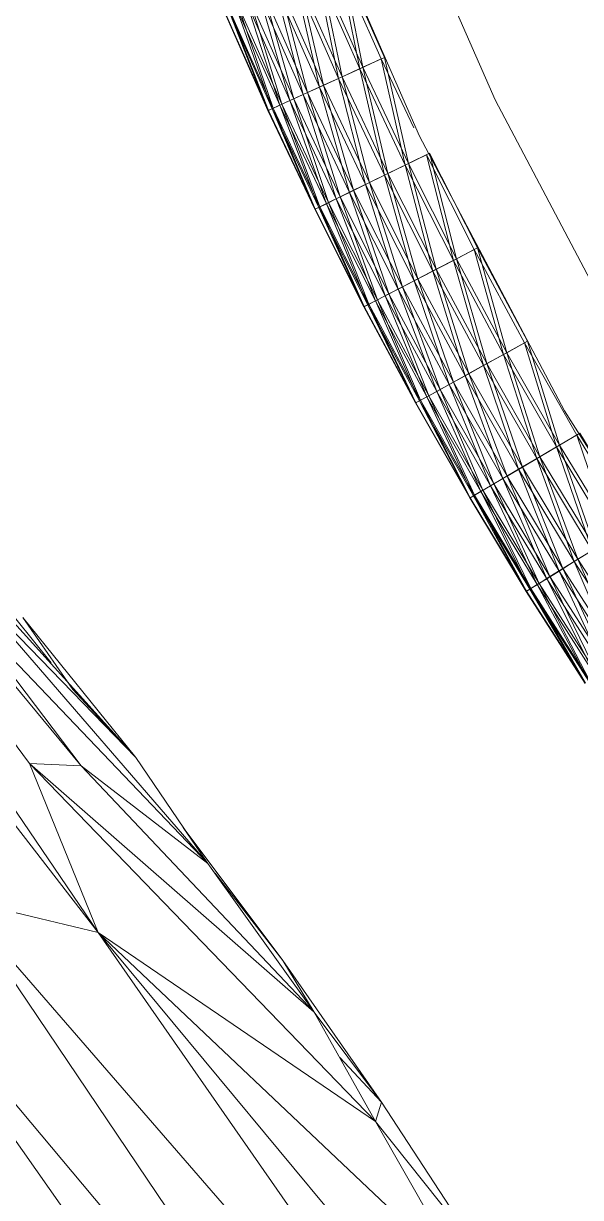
# Model space of a CAD drawing. Header units: millimetres. Extents: x -8546 to 211781, y -3000 to 31870.
# Drawn here: x -4567.26 to -4548.27, y 2557.98 to 2598.01 of the extents above; entities that cross this region are included whole.
import ezdxf

# ---------------------------------------------------------------- set-up
doc = ezdxf.new("R2010")
doc.units = ezdxf.units.MM
doc.layers.add('G-IMPT', color=8, linetype='Continuous', lineweight=9)
doc.layers.add('I-FURN', color=30, linetype='Continuous', lineweight=9)

# ---------------------------------------------------------------- blocks, each defined once
blk = doc.blocks.new('Artificial banana plant 1500mm - Family 4__C1-728657-Begane grond')
at = {"layer": 'G-IMPT'}
for p, q in [((-142.578, -51.968), (-138.428, -61.475)), ((-145.238, -53.011), (-140.998, -62.714)), ((-143.038, -60.413), (-143.768, -56.772)), ((-142.308, -60.079), (-143.768, -56.772)), ((-143.038, -60.413), (-143.768, -56.772)), ((-142.308, -60.079), (-143.768, -56.772)), ((-142.198, -60.029), (-143.658, -56.725)), ((-142.938, -60.363), (-143.658, -56.725)), ((-142.198, -60.029), (-143.658, -56.725)), ((-142.938, -60.363), (-143.658, -56.725)), ((-143.038, -60.413), (-144.508, -57.086)), ((-143.758, -60.739), (-144.508, -57.086)), ((-143.038, -60.413), (-144.508, -57.086)), ((-143.758, -60.739), (-144.508, -57.086)), ((-142.938, -60.363), (-144.398, -57.04)), ((-143.638, -60.684), (-144.398, -57.04)), ((-142.938, -60.363), (-144.398, -57.04)), ((-143.638, -60.684), (-144.398, -57.04)), ((-144.278, -60.976), (-145.758, -57.617)), ((-144.818, -61.224), (-145.758, -57.617)), ((-144.278, -60.976), (-145.758, -57.617)), ((-144.818, -61.224), (-145.758, -57.617)), ((-144.408, -61.036), (-145.238, -57.395)), ((-143.758, -60.739), (-145.238, -57.395)), ((-144.408, -61.036), (-145.238, -57.395)), ((-143.758, -60.739), (-145.238, -57.395)), ((-143.638, -60.684), (-145.118, -57.343)), ((-144.278, -60.976), (-145.118, -57.343)), ((-143.638, -60.684), (-145.118, -57.343)), ((-144.278, -60.976), (-145.118, -57.343)), ((-145.418, -61.494), (-146.458, -57.916)), ((-144.968, -61.291), (-146.458, -57.916)), ((-145.418, -61.494), (-146.458, -57.916)), ((-144.968, -61.291), (-146.458, -57.916)), ((-144.818, -61.224), (-146.308, -57.853)), ((-145.288, -61.439), (-146.308, -57.853)), ((-144.818, -61.224), (-146.308, -57.853)), ((-145.288, -61.439), (-146.308, -57.853)), ((-144.408, -61.036), (-145.898, -57.676)), ((-144.968, -61.291), (-145.898, -57.676)), ((-144.408, -61.036), (-145.898, -57.676)), ((-144.968, -61.291), (-145.898, -57.676)), ((-146.168, -61.837), (-147.668, -58.431)), ((-146.168, -61.837), (-147.668, -58.431)), ((-146.148, -61.831), (-147.658, -58.425)), ((-146.168, -61.837), (-147.658, -58.425)), ((-146.148, -61.831), (-147.658, -58.425)), ((-146.168, -61.837), (-147.658, -58.425)), ((-146.028, -61.775), (-147.528, -58.372)), ((-146.168, -61.837), (-147.528, -58.372)), ((-146.028, -61.775), (-147.528, -58.372)), ((-146.168, -61.837), (-147.528, -58.372)), ((-145.988, -61.758), (-147.498, -58.356)), ((-146.148, -61.831), (-147.498, -58.356)), ((-145.988, -61.758), (-147.498, -58.356)), ((-146.148, -61.831), (-147.498, -58.356)), ((-146.028, -61.775), (-147.268, -58.261)), ((-145.768, -61.657), (-147.268, -58.261)), ((-146.028, -61.775), (-147.268, -58.261)), ((-145.768, -61.657), (-147.268, -58.261)), ((-145.698, -61.623), (-147.198, -58.229)), ((-145.988, -61.758), (-147.198, -58.229)), ((-145.698, -61.623), (-147.198, -58.229)), ((-145.988, -61.758), (-147.198, -58.229)), ((-145.418, -61.494), (-146.908, -58.109)), ((-145.768, -61.657), (-146.908, -58.109)), ((-145.418, -61.494), (-146.908, -58.109)), ((-145.768, -61.657), (-146.908, -58.109)), ((-145.288, -61.439), (-146.788, -58.056)), ((-145.698, -61.623), (-146.788, -58.056)), ((-145.288, -61.439), (-146.788, -58.056)), ((-145.698, -61.623), (-146.788, -58.056)), ((-151.958, -89.857), (-175.618, -59.307)), ((-151.958, -89.857), (-175.618, -59.307)), ((-142.198, -60.029), (-142.938, -60.363)), ((-142.198, -60.029), (-142.938, -60.363)), ((-142.198, -60.029), (-141.378, -63.648)), ((-142.198, -60.029), (-141.378, -63.648)), ((-143.038, -60.413), (-143.758, -60.739)), ((-143.038, -60.413), (-143.758, -60.739)), ((-142.938, -60.363), (-143.638, -60.684)), ((-142.938, -60.363), (-143.638, -60.684)), ((-143.038, -60.413), (-142.308, -60.079)), ((-143.038, -60.413), (-142.308, -60.079)), ((-141.488, -63.7), (-143.038, -60.413)), ((-142.198, -64.044), (-143.038, -60.413)), ((-141.488, -63.7), (-143.038, -60.413)), ((-142.198, -64.044), (-143.038, -60.413)), ((-142.078, -63.987), (-142.938, -60.363)), ((-142.938, -60.363), (-141.378, -63.648)), ((-142.078, -63.987), (-142.938, -60.363)), ((-142.938, -60.363), (-141.378, -63.648)), ((-141.488, -63.7), (-142.308, -60.079)), ((-141.202, -62.426), (-142.308, -60.079)), ((-141.488, -63.7), (-142.308, -60.079)), ((-141.202, -62.426), (-142.308, -60.079)), ((-144.408, -61.036), (-143.758, -60.739)), ((-144.408, -61.036), (-143.758, -60.739)), ((-143.638, -60.684), (-144.278, -60.976)), ((-143.638, -60.684), (-144.278, -60.976)), ((-142.838, -64.358), (-143.758, -60.739)), ((-142.198, -64.044), (-143.758, -60.739)), ((-142.838, -64.358), (-143.758, -60.739)), ((-142.198, -64.044), (-143.758, -60.739)), ((-142.078, -63.987), (-143.638, -60.684)), ((-143.638, -60.684), (-142.708, -64.294)), ((-142.078, -63.987), (-143.638, -60.684)), ((-143.638, -60.684), (-142.708, -64.294)), ((-144.818, -61.224), (-145.288, -61.439)), ((-144.818, -61.224), (-145.288, -61.439)), ((-144.408, -61.036), (-144.968, -61.291)), ((-144.408, -61.036), (-144.968, -61.291)), ((-144.278, -60.976), (-144.818, -61.224)), ((-144.278, -60.976), (-144.818, -61.224)), ((-143.248, -64.556), (-144.818, -61.224)), ((-144.818, -61.224), (-143.708, -64.784)), ((-143.248, -64.556), (-144.818, -61.224)), ((-144.818, -61.224), (-143.708, -64.784)), ((-142.838, -64.358), (-144.408, -61.036)), ((-143.388, -64.627), (-144.408, -61.036)), ((-142.838, -64.358), (-144.408, -61.036)), ((-143.388, -64.627), (-144.408, -61.036)), ((-143.248, -64.556), (-144.278, -60.976)), ((-144.278, -60.976), (-142.708, -64.294)), ((-143.248, -64.556), (-144.278, -60.976)), ((-144.278, -60.976), (-142.708, -64.294)), ((-145.698, -61.623), (-145.988, -61.758)), ((-145.698, -61.623), (-145.988, -61.758)), ((-145.418, -61.494), (-145.768, -61.657)), ((-145.418, -61.494), (-145.768, -61.657)), ((-145.288, -61.439), (-145.698, -61.623)), ((-145.288, -61.439), (-145.698, -61.623)), ((-145.698, -61.623), (-144.108, -64.976)), ((-145.698, -61.623), (-144.398, -65.12)), ((-145.698, -61.623), (-144.108, -64.976)), ((-145.698, -61.623), (-144.398, -65.12)), ((-145.418, -61.494), (-144.968, -61.291)), ((-145.418, -61.494), (-144.968, -61.291)), ((-145.418, -61.494), (-143.838, -64.843)), ((-145.418, -61.494), (-144.178, -65.013)), ((-145.418, -61.494), (-143.838, -64.843)), ((-145.418, -61.494), (-144.178, -65.013)), ((-145.288, -61.439), (-144.108, -64.976)), ((-145.288, -61.439), (-143.708, -64.784)), ((-145.288, -61.439), (-144.108, -64.976)), ((-145.288, -61.439), (-143.708, -64.784)), ((-143.838, -64.843), (-144.968, -61.291)), ((-143.388, -64.627), (-144.968, -61.291)), ((-143.838, -64.843), (-144.968, -61.291)), ((-143.388, -64.627), (-144.968, -61.291)), ((-138.428, -61.475), (-133.588, -70.647)), ((-151.958, -89.857), (-171.038, -61.783)), ((-151.958, -89.857), (-171.038, -61.783)), ((-146.028, -61.775), (-146.168, -61.837)), ((-146.028, -61.775), (-146.168, -61.837)), ((-146.148, -61.831), (-146.168, -61.837)), ((-146.148, -61.831), (-146.168, -61.837)), ((-144.568, -65.203), (-146.168, -61.837)), ((-144.568, -65.203), (-146.168, -61.837)), ((-145.988, -61.758), (-146.148, -61.831)), ((-145.988, -61.758), (-146.148, -61.831)), ((-146.148, -61.831), (-144.558, -65.196)), ((-146.148, -61.831), (-144.568, -65.203)), ((-146.148, -61.831), (-144.558, -65.196)), ((-146.148, -61.831), (-144.568, -65.203)), ((-146.028, -61.775), (-145.768, -61.657)), ((-146.028, -61.775), (-145.768, -61.657)), ((-146.028, -61.775), (-144.438, -65.138)), ((-146.028, -61.775), (-144.568, -65.203)), ((-146.028, -61.775), (-144.438, -65.138)), ((-146.028, -61.775), (-144.568, -65.203)), ((-145.988, -61.758), (-144.558, -65.196)), ((-145.988, -61.758), (-144.398, -65.12)), ((-145.988, -61.758), (-144.558, -65.196)), ((-145.988, -61.758), (-144.398, -65.12)), ((-144.438, -65.138), (-145.768, -61.657)), ((-144.178, -65.013), (-145.768, -61.657)), ((-144.438, -65.138), (-145.768, -61.657)), ((-144.178, -65.013), (-145.768, -61.657)), ((-154.288, -84.097), (-170.555, -62.426)), ((-154.288, -84.097), (-170.555, -62.426)), ((-152.538, -84.183), (-170.506, -62.426)), ((-152.538, -84.183), (-170.506, -62.426)), ((-140.998, -62.714), (-136.058, -72.073)), ((-141.488, -63.7), (-140.768, -63.347)), ((-141.488, -63.7), (-140.768, -63.347)), ((-140.658, -63.295), (-141.378, -63.648)), ((-140.658, -63.295), (-141.378, -63.648)), ((-139.848, -66.946), (-140.768, -63.347)), ((-139.138, -66.574), (-140.768, -63.347)), ((-139.848, -66.946), (-140.768, -63.347)), ((-139.138, -66.574), (-140.768, -63.347)), ((-139.028, -66.521), (-140.658, -63.295)), ((-139.028, -66.521), (-140.658, -63.295)), ((-139.748, -66.891), (-140.627, -63.416)), ((-139.748, -66.891), (-140.627, -63.416)), ((-142.838, -64.358), (-142.198, -64.044)), ((-142.838, -64.358), (-142.198, -64.044)), ((-142.078, -63.987), (-142.708, -64.294)), ((-142.078, -63.987), (-142.708, -64.294)), ((-141.488, -63.7), (-142.198, -64.044)), ((-141.488, -63.7), (-142.198, -64.044)), ((-141.188, -67.638), (-142.198, -64.044)), ((-140.548, -67.308), (-142.198, -64.044)), ((-141.188, -67.638), (-142.198, -64.044)), ((-140.548, -67.308), (-142.198, -64.044)), ((-142.078, -63.987), (-141.378, -63.648)), ((-142.078, -63.987), (-141.378, -63.648)), ((-140.438, -67.248), (-142.078, -63.987)), ((-141.058, -67.571), (-142.078, -63.987)), ((-140.438, -67.248), (-142.078, -63.987)), ((-141.058, -67.571), (-142.078, -63.987)), ((-139.848, -66.946), (-141.488, -63.7)), ((-140.548, -67.308), (-141.488, -63.7)), ((-139.848, -66.946), (-141.488, -63.7)), ((-140.548, -67.308), (-141.488, -63.7)), ((-139.748, -66.891), (-141.378, -63.648)), ((-140.438, -67.248), (-141.378, -63.648)), ((-139.748, -66.891), (-141.378, -63.648)), ((-140.438, -67.248), (-141.378, -63.648)), ((-142.838, -64.358), (-143.388, -64.627)), ((-142.838, -64.358), (-143.388, -64.627)), ((-143.248, -64.556), (-142.708, -64.294)), ((-143.248, -64.556), (-142.708, -64.294)), ((-141.188, -67.638), (-142.838, -64.358)), ((-141.728, -67.922), (-142.838, -64.358)), ((-141.188, -67.638), (-142.838, -64.358)), ((-141.728, -67.922), (-142.838, -64.358)), ((-141.058, -67.571), (-142.708, -64.294)), ((-141.588, -67.847), (-142.708, -64.294)), ((-141.058, -67.571), (-142.708, -64.294)), ((-141.588, -67.847), (-142.708, -64.294)), ((-143.838, -64.843), (-144.178, -65.013)), ((-143.838, -64.843), (-144.178, -65.013)), ((-144.108, -64.976), (-143.708, -64.784)), ((-144.108, -64.976), (-143.708, -64.784)), ((-143.838, -64.843), (-143.388, -64.627)), ((-143.838, -64.843), (-143.388, -64.627)), ((-142.168, -68.149), (-143.838, -64.843)), ((-142.508, -68.328), (-143.838, -64.843)), ((-142.168, -68.149), (-143.838, -64.843)), ((-142.508, -68.328), (-143.838, -64.843)), ((-143.248, -64.556), (-143.708, -64.784)), ((-143.248, -64.556), (-143.708, -64.784)), ((-142.048, -68.086), (-143.708, -64.784)), ((-142.438, -68.29), (-143.708, -64.784)), ((-142.048, -68.086), (-143.708, -64.784)), ((-142.438, -68.29), (-143.708, -64.784)), ((-142.168, -68.149), (-143.388, -64.627)), ((-141.728, -67.922), (-143.388, -64.627)), ((-142.168, -68.149), (-143.388, -64.627)), ((-141.728, -67.922), (-143.388, -64.627)), ((-141.588, -67.847), (-143.248, -64.556)), ((-142.048, -68.086), (-143.248, -64.556)), ((-141.588, -67.847), (-143.248, -64.556)), ((-142.048, -68.086), (-143.248, -64.556)), ((-144.438, -65.138), (-144.568, -65.203)), ((-144.438, -65.138), (-144.568, -65.203)), ((-144.558, -65.196), (-144.568, -65.203)), ((-144.558, -65.196), (-144.568, -65.203)), ((-142.898, -68.527), (-144.568, -65.203)), ((-142.898, -68.527), (-144.568, -65.203)), ((-144.558, -65.196), (-144.398, -65.12)), ((-144.558, -65.196), (-144.398, -65.12)), ((-142.888, -68.521), (-144.558, -65.196)), ((-142.898, -68.527), (-144.558, -65.196)), ((-142.888, -68.521), (-144.558, -65.196)), ((-142.898, -68.527), (-144.558, -65.196)), ((-144.438, -65.138), (-144.178, -65.013)), ((-144.438, -65.138), (-144.178, -65.013)), ((-142.768, -68.458), (-144.438, -65.138)), ((-142.898, -68.527), (-144.438, -65.138)), ((-142.768, -68.458), (-144.438, -65.138)), ((-142.898, -68.527), (-144.438, -65.138)), ((-144.108, -64.976), (-144.398, -65.12)), ((-144.108, -64.976), (-144.398, -65.12)), ((-142.728, -68.439), (-144.398, -65.12)), ((-142.888, -68.521), (-144.398, -65.12)), ((-142.728, -68.439), (-144.398, -65.12)), ((-142.888, -68.521), (-144.398, -65.12)), ((-142.768, -68.458), (-144.178, -65.013)), ((-142.508, -68.328), (-144.178, -65.013)), ((-142.768, -68.458), (-144.178, -65.013)), ((-142.508, -68.328), (-144.178, -65.013)), ((-142.438, -68.29), (-144.108, -64.976)), ((-142.728, -68.439), (-144.108, -64.976)), ((-142.438, -68.29), (-144.108, -64.976)), ((-142.728, -68.439), (-144.108, -64.976)), ((-139.848, -66.946), (-139.138, -66.574)), ((-139.848, -66.946), (-139.138, -66.574)), ((-139.028, -66.521), (-139.748, -66.891)), ((-139.028, -66.521), (-139.748, -66.891)), ((-138.138, -70.15), (-139.138, -66.574)), ((-137.428, -69.76), (-139.138, -66.574)), ((-138.138, -70.15), (-139.138, -66.574)), ((-137.428, -69.76), (-139.138, -66.574)), ((-137.328, -69.704), (-139.028, -66.521)), ((-139.028, -66.521), (-138.028, -70.093)), ((-137.328, -69.704), (-139.028, -66.521)), ((-139.028, -66.521), (-138.028, -70.093)), ((-140.438, -67.248), (-141.058, -67.571)), ((-140.438, -67.248), (-141.058, -67.571)), ((-139.848, -66.946), (-140.548, -67.308)), ((-139.848, -66.946), (-140.548, -67.308)), ((-139.748, -66.891), (-140.438, -67.248)), ((-139.748, -66.891), (-140.438, -67.248)), ((-138.708, -70.467), (-140.438, -67.248)), ((-140.438, -67.248), (-139.318, -70.806)), ((-138.708, -70.467), (-140.438, -67.248)), ((-140.438, -67.248), (-139.318, -70.806)), ((-138.138, -70.15), (-139.848, -66.946)), ((-138.818, -70.53), (-139.848, -66.946)), ((-138.138, -70.15), (-139.848, -66.946)), ((-138.818, -70.53), (-139.848, -66.946)), ((-138.708, -70.467), (-139.748, -66.891)), ((-139.748, -66.891), (-138.028, -70.093)), ((-138.708, -70.467), (-139.748, -66.891)), ((-139.748, -66.891), (-138.028, -70.093)), ((-141.188, -67.638), (-141.728, -67.922)), ((-141.188, -67.638), (-141.728, -67.922)), ((-141.058, -67.571), (-141.588, -67.847)), ((-141.058, -67.571), (-141.588, -67.847)), ((-141.188, -67.638), (-140.548, -67.308)), ((-141.188, -67.638), (-140.548, -67.308)), ((-139.448, -70.877), (-141.188, -67.638)), ((-139.988, -71.174), (-141.188, -67.638)), ((-139.448, -70.877), (-141.188, -67.638)), ((-139.988, -71.174), (-141.188, -67.638)), ((-139.848, -71.094), (-141.058, -67.571)), ((-141.058, -67.571), (-139.318, -70.806)), ((-139.848, -71.094), (-141.058, -67.571)), ((-141.058, -67.571), (-139.318, -70.806)), ((-139.448, -70.877), (-140.548, -67.308)), ((-138.818, -70.53), (-140.548, -67.308)), ((-139.448, -70.877), (-140.548, -67.308)), ((-138.818, -70.53), (-140.548, -67.308)), ((-142.168, -68.149), (-141.728, -67.922)), ((-142.168, -68.149), (-141.728, -67.922)), ((-141.588, -67.847), (-142.048, -68.086)), ((-141.588, -67.847), (-142.048, -68.086)), ((-140.418, -71.411), (-141.728, -67.922)), ((-139.988, -71.174), (-141.728, -67.922)), ((-140.418, -71.411), (-141.728, -67.922)), ((-139.988, -71.174), (-141.728, -67.922)), ((-139.848, -71.094), (-141.588, -67.847)), ((-141.588, -67.847), (-140.298, -71.346)), ((-139.848, -71.094), (-141.588, -67.847)), ((-141.588, -67.847), (-140.298, -71.346)), ((-142.728, -68.439), (-142.888, -68.521)), ((-142.728, -68.439), (-142.888, -68.521)), ((-142.768, -68.458), (-142.508, -68.328)), ((-142.768, -68.458), (-142.508, -68.328)), ((-142.438, -68.29), (-142.728, -68.439)), ((-142.438, -68.29), (-142.728, -68.439)), ((-142.728, -68.439), (-141.128, -71.801)), ((-142.728, -68.439), (-140.968, -71.717)), ((-142.728, -68.439), (-141.128, -71.801)), ((-142.728, -68.439), (-140.968, -71.717)), ((-142.168, -68.149), (-142.508, -68.328)), ((-142.168, -68.149), (-142.508, -68.328)), ((-141.008, -71.737), (-142.508, -68.328)), ((-140.758, -71.599), (-142.508, -68.328)), ((-141.008, -71.737), (-142.508, -68.328)), ((-140.758, -71.599), (-142.508, -68.328)), ((-142.048, -68.086), (-142.438, -68.29)), ((-142.048, -68.086), (-142.438, -68.29)), ((-142.438, -68.29), (-140.688, -71.559)), ((-142.438, -68.29), (-140.968, -71.717)), ((-142.438, -68.29), (-140.688, -71.559)), ((-142.438, -68.29), (-140.968, -71.717)), ((-142.168, -68.149), (-140.418, -71.411)), ((-142.168, -68.149), (-140.758, -71.599)), ((-142.168, -68.149), (-140.418, -71.411)), ((-142.168, -68.149), (-140.758, -71.599)), ((-142.048, -68.086), (-140.688, -71.559)), ((-142.048, -68.086), (-140.298, -71.346)), ((-142.048, -68.086), (-140.688, -71.559)), ((-142.048, -68.086), (-140.298, -71.346)), ((-142.768, -68.458), (-142.898, -68.527)), ((-142.768, -68.458), (-142.898, -68.527)), ((-142.888, -68.521), (-142.898, -68.527)), ((-142.888, -68.521), (-142.898, -68.527)), ((-141.138, -71.808), (-142.898, -68.527)), ((-141.138, -71.808), (-142.898, -68.527)), ((-142.888, -68.521), (-141.128, -71.801)), ((-142.888, -68.521), (-141.138, -71.808)), ((-142.888, -68.521), (-141.128, -71.801)), ((-142.888, -68.521), (-141.138, -71.808)), ((-142.768, -68.458), (-141.008, -71.737)), ((-142.768, -68.458), (-141.138, -71.808)), ((-142.768, -68.458), (-141.008, -71.737)), ((-142.768, -68.458), (-141.138, -71.808)), ((-138.138, -70.15), (-137.428, -69.76)), ((-138.138, -70.15), (-137.428, -69.76)), ((-137.328, -69.704), (-138.028, -70.093)), ((-137.328, -69.704), (-138.028, -70.093)), ((-136.338, -73.308), (-137.428, -69.76)), ((-135.638, -72.902), (-137.428, -69.76)), ((-136.338, -73.308), (-137.428, -69.76)), ((-135.638, -72.902), (-137.428, -69.76)), ((-136.228, -73.249), (-137.328, -69.704)), ((-136.228, -73.249), (-137.328, -69.704)), ((-138.138, -70.15), (-138.818, -70.53)), ((-138.138, -70.15), (-138.818, -70.53)), ((-138.708, -70.467), (-138.028, -70.093)), ((-138.708, -70.467), (-138.028, -70.093)), ((-136.338, -73.308), (-138.138, -70.15)), ((-137.008, -73.706), (-138.138, -70.15)), ((-136.338, -73.308), (-138.138, -70.15)), ((-137.008, -73.706), (-138.138, -70.15)), ((-136.228, -73.249), (-138.028, -70.093)), ((-136.898, -73.641), (-138.028, -70.093)), ((-136.228, -73.249), (-138.028, -70.093)), ((-136.898, -73.641), (-138.028, -70.093)), ((-139.848, -71.094), (-139.318, -70.806)), ((-139.848, -71.094), (-139.318, -70.806)), ((-139.448, -70.877), (-138.818, -70.53)), ((-139.448, -70.877), (-138.818, -70.53)), ((-138.708, -70.467), (-139.318, -70.806)), ((-138.708, -70.467), (-139.318, -70.806)), ((-137.498, -73.995), (-139.318, -70.806)), ((-138.018, -74.298), (-139.318, -70.806)), ((-137.498, -73.995), (-139.318, -70.806)), ((-138.018, -74.298), (-139.318, -70.806)), ((-137.628, -74.069), (-138.818, -70.53)), ((-137.008, -73.706), (-138.818, -70.53)), ((-137.628, -74.069), (-138.818, -70.53)), ((-137.008, -73.706), (-138.818, -70.53)), ((-136.898, -73.641), (-138.708, -70.467)), ((-137.498, -73.995), (-138.708, -70.467)), ((-136.898, -73.641), (-138.708, -70.467)), ((-137.498, -73.995), (-138.708, -70.467)), ((-140.418, -71.411), (-139.988, -71.174)), ((-140.418, -71.411), (-139.988, -71.174)), ((-139.848, -71.094), (-140.298, -71.346)), ((-139.848, -71.094), (-140.298, -71.346)), ((-139.448, -70.877), (-139.988, -71.174)), ((-139.448, -70.877), (-139.988, -71.174)), ((-138.588, -74.628), (-139.988, -71.174)), ((-138.158, -74.38), (-139.988, -71.174)), ((-138.588, -74.628), (-139.988, -71.174)), ((-138.158, -74.38), (-139.988, -71.174)), ((-138.018, -74.298), (-139.848, -71.094)), ((-138.468, -74.56), (-139.848, -71.094)), ((-138.018, -74.298), (-139.848, -71.094)), ((-138.468, -74.56), (-139.848, -71.094)), ((-137.628, -74.069), (-139.448, -70.877)), ((-138.158, -74.38), (-139.448, -70.877)), ((-137.628, -74.069), (-139.448, -70.877)), ((-138.158, -74.38), (-139.448, -70.877)), ((-141.008, -71.737), (-140.758, -71.599)), ((-141.008, -71.737), (-140.758, -71.599)), ((-140.688, -71.559), (-140.968, -71.717)), ((-140.688, -71.559), (-140.968, -71.717)), ((-140.418, -71.411), (-140.758, -71.599)), ((-140.418, -71.411), (-140.758, -71.599)), ((-139.168, -74.969), (-140.758, -71.599)), ((-138.918, -74.823), (-140.758, -71.599)), ((-139.168, -74.969), (-140.758, -71.599)), ((-138.918, -74.823), (-140.758, -71.599)), ((-140.688, -71.559), (-140.298, -71.346)), ((-140.688, -71.559), (-140.298, -71.346)), ((-138.848, -74.783), (-140.688, -71.559)), ((-139.128, -74.948), (-140.688, -71.559)), ((-138.848, -74.783), (-140.688, -71.559)), ((-139.128, -74.948), (-140.688, -71.559)), ((-138.588, -74.628), (-140.418, -71.411)), ((-138.918, -74.823), (-140.418, -71.411)), ((-138.588, -74.628), (-140.418, -71.411)), ((-138.918, -74.823), (-140.418, -71.411)), ((-138.468, -74.56), (-140.298, -71.346)), ((-138.848, -74.783), (-140.298, -71.346)), ((-138.468, -74.56), (-140.298, -71.346)), ((-138.848, -74.783), (-140.298, -71.346)), ((-141.008, -71.737), (-141.138, -71.808)), ((-141.008, -71.737), (-141.138, -71.808)), ((-141.128, -71.801), (-141.138, -71.808)), ((-141.128, -71.801), (-141.138, -71.808)), ((-139.288, -75.043), (-141.138, -71.808)), ((-139.288, -75.043), (-141.138, -71.808)), ((-141.128, -71.801), (-140.968, -71.717)), ((-141.128, -71.801), (-140.968, -71.717)), ((-139.278, -75.037), (-141.128, -71.801)), ((-139.288, -75.043), (-141.128, -71.801)), ((-139.278, -75.037), (-141.128, -71.801)), ((-139.288, -75.043), (-141.128, -71.801)), ((-139.168, -74.969), (-141.008, -71.737)), ((-139.288, -75.043), (-141.008, -71.737)), ((-139.168, -74.969), (-141.008, -71.737)), ((-139.288, -75.043), (-141.008, -71.737)), ((-139.128, -74.948), (-140.968, -71.717)), ((-139.278, -75.037), (-140.968, -71.717)), ((-139.128, -74.948), (-140.968, -71.717)), ((-139.278, -75.037), (-140.968, -71.717)), ((-136.058, -72.073), (-130.418, -81.037)), ((-150.668, -83.897), (-160.808, -72.679)), ((-150.668, -83.897), (-160.808, -72.679)), ((-135.538, -72.842), (-136.228, -73.249)), ((-135.538, -72.842), (-136.228, -73.249)), ((-133.668, -75.935), (-135.538, -72.842)), ((-133.668, -75.935), (-135.538, -72.842)), ((-136.228, -73.249), (-136.898, -73.641)), ((-136.228, -73.249), (-136.898, -73.641)), ((-136.338, -73.308), (-135.638, -72.902)), ((-136.338, -73.308), (-135.638, -72.902)), ((-135.008, -76.767), (-136.228, -73.249)), ((-136.228, -73.249), (-134.348, -76.359)), ((-135.008, -76.767), (-136.228, -73.249)), ((-136.228, -73.249), (-134.348, -76.359)), ((-134.458, -76.421), (-135.638, -72.902)), ((-133.768, -75.997), (-135.638, -72.902)), ((-134.458, -76.421), (-135.638, -72.902)), ((-133.768, -75.997), (-135.638, -72.902)), ((-136.898, -73.641), (-137.498, -73.995)), ((-136.898, -73.641), (-137.498, -73.995)), ((-136.338, -73.308), (-137.008, -73.706)), ((-136.338, -73.308), (-137.008, -73.706)), ((-135.008, -76.767), (-136.898, -73.641)), ((-136.898, -73.641), (-135.608, -77.136)), ((-135.008, -76.767), (-136.898, -73.641)), ((-136.898, -73.641), (-135.608, -77.136)), ((-134.458, -76.421), (-136.338, -73.308)), ((-135.118, -76.835), (-136.338, -73.308)), ((-134.458, -76.421), (-136.338, -73.308)), ((-135.118, -76.835), (-136.338, -73.308)), ((-137.498, -73.995), (-138.018, -74.298)), ((-137.498, -73.995), (-138.018, -74.298)), ((-137.628, -74.069), (-137.008, -73.706)), ((-137.628, -74.069), (-137.008, -73.706)), ((-136.118, -77.453), (-137.498, -73.995)), ((-137.498, -73.995), (-135.608, -77.136)), ((-136.118, -77.453), (-137.498, -73.995)), ((-137.498, -73.995), (-135.608, -77.136)), ((-135.728, -77.215), (-137.008, -73.706)), ((-135.118, -76.835), (-137.008, -73.706)), ((-135.728, -77.215), (-137.008, -73.706)), ((-135.118, -76.835), (-137.008, -73.706)), ((-138.588, -74.628), (-138.158, -74.38)), ((-138.588, -74.628), (-138.158, -74.38)), ((-138.018, -74.298), (-138.468, -74.56)), ((-138.018, -74.298), (-138.468, -74.56)), ((-137.628, -74.069), (-138.158, -74.38)), ((-137.628, -74.069), (-138.158, -74.38)), ((-136.668, -77.798), (-138.158, -74.38)), ((-136.248, -77.539), (-138.158, -74.38)), ((-136.668, -77.798), (-138.158, -74.38)), ((-136.248, -77.539), (-138.158, -74.38)), ((-136.118, -77.453), (-138.018, -74.298)), ((-138.018, -74.298), (-136.558, -77.725)), ((-136.118, -77.453), (-138.018, -74.298)), ((-138.018, -74.298), (-136.558, -77.725)), ((-135.728, -77.215), (-137.628, -74.069)), ((-136.248, -77.539), (-137.628, -74.069)), ((-135.728, -77.215), (-137.628, -74.069)), ((-136.248, -77.539), (-137.628, -74.069)), ((-139.168, -74.969), (-138.918, -74.823)), ((-139.168, -74.969), (-138.918, -74.823)), ((-138.848, -74.783), (-139.128, -74.948)), ((-138.848, -74.783), (-139.128, -74.948)), ((-138.588, -74.628), (-138.918, -74.823)), ((-138.588, -74.628), (-138.918, -74.823)), ((-137.238, -78.153), (-138.918, -74.823)), ((-136.998, -78.001), (-138.918, -74.823)), ((-137.238, -78.153), (-138.918, -74.823)), ((-136.998, -78.001), (-138.918, -74.823)), ((-138.468, -74.56), (-138.848, -74.783)), ((-138.468, -74.56), (-138.848, -74.783)), ((-138.848, -74.783), (-136.928, -77.96)), ((-138.848, -74.783), (-137.208, -78.13)), ((-138.848, -74.783), (-136.928, -77.96)), ((-138.848, -74.783), (-137.208, -78.13)), ((-138.588, -74.628), (-136.668, -77.798)), ((-138.588, -74.628), (-136.998, -78.001)), ((-138.588, -74.628), (-136.668, -77.798)), ((-138.588, -74.628), (-136.998, -78.001)), ((-138.468, -74.56), (-136.928, -77.96)), ((-138.468, -74.56), (-136.558, -77.725)), ((-138.468, -74.56), (-136.928, -77.96)), ((-138.468, -74.56), (-136.558, -77.725)), ((-139.168, -74.969), (-139.288, -75.043)), ((-139.168, -74.969), (-139.288, -75.043)), ((-139.278, -75.037), (-139.288, -75.043)), ((-139.278, -75.037), (-139.288, -75.043)), ((-137.368, -78.23), (-139.288, -75.043)), ((-137.368, -78.23), (-139.288, -75.043)), ((-139.128, -74.948), (-139.278, -75.037)), ((-139.128, -74.948), (-139.278, -75.037)), ((-139.278, -75.037), (-137.358, -78.225)), ((-139.278, -75.037), (-137.368, -78.23)), ((-139.278, -75.037), (-137.358, -78.225)), ((-139.278, -75.037), (-137.368, -78.23)), ((-139.168, -74.969), (-137.238, -78.153)), ((-139.168, -74.969), (-137.368, -78.23)), ((-139.168, -74.969), (-137.238, -78.153)), ((-139.168, -74.969), (-137.368, -78.23)), ((-139.128, -74.948), (-137.358, -78.225)), ((-139.128, -74.948), (-137.208, -78.13)), ((-139.128, -74.948), (-137.358, -78.225)), ((-139.128, -74.948), (-137.208, -78.13)), ((-135.728, -77.215), (-135.118, -76.835)), ((-135.728, -77.215), (-135.118, -76.835)), ((-135.008, -76.767), (-135.608, -77.136)), ((-135.008, -76.767), (-135.608, -77.136)), ((-135.728, -77.215), (-136.248, -77.539)), ((-135.728, -77.215), (-136.248, -77.539)), ((-136.118, -77.453), (-135.608, -77.136)), ((-136.118, -77.453), (-135.608, -77.136)), ((-134.268, -80.648), (-135.728, -77.215)), ((-133.748, -80.311), (-135.728, -77.215)), ((-134.268, -80.648), (-135.728, -77.215)), ((-133.748, -80.311), (-135.728, -77.215)), ((-134.128, -80.559), (-135.608, -77.136)), ((-133.628, -80.23), (-135.608, -77.136)), ((-134.128, -80.559), (-135.608, -77.136)), ((-133.628, -80.23), (-135.608, -77.136)), ((-153.555, -80.662), (-156.165, -77.436)), ((-153.555, -80.662), (-156.165, -77.436)), ((-136.668, -77.798), (-136.248, -77.539)), ((-136.668, -77.798), (-136.248, -77.539)), ((-136.118, -77.453), (-136.558, -77.725)), ((-136.118, -77.453), (-136.558, -77.725)), ((-134.678, -80.918), (-136.248, -77.539)), ((-134.268, -80.648), (-136.248, -77.539)), ((-134.678, -80.918), (-136.248, -77.539)), ((-134.268, -80.648), (-136.248, -77.539)), ((-134.128, -80.559), (-136.118, -77.453)), ((-134.558, -80.843), (-136.118, -77.453)), ((-134.128, -80.559), (-136.118, -77.453)), ((-134.558, -80.843), (-136.118, -77.453)), ((-148.218, -87.513), (-156.718, -77.67)), ((-148.218, -87.513), (-156.718, -77.67)), ((-150.668, -83.897), (-156.718, -77.67)), ((-150.668, -83.897), (-156.718, -77.67)), ((-137.238, -78.153), (-136.998, -78.001)), ((-137.238, -78.153), (-136.998, -78.001)), ((-136.928, -77.96), (-137.208, -78.13)), ((-136.928, -77.96), (-137.208, -78.13)), ((-136.668, -77.798), (-136.998, -78.001)), ((-136.668, -77.798), (-136.998, -78.001)), ((-135.238, -81.288), (-136.998, -78.001)), ((-134.998, -81.131), (-136.998, -78.001)), ((-135.238, -81.288), (-136.998, -78.001)), ((-134.998, -81.131), (-136.998, -78.001)), ((-136.928, -77.96), (-136.558, -77.725)), ((-136.928, -77.96), (-136.558, -77.725)), ((-134.928, -81.086), (-136.928, -77.96)), ((-135.208, -81.265), (-136.928, -77.96)), ((-134.928, -81.086), (-136.928, -77.96)), ((-135.208, -81.265), (-136.928, -77.96)), ((-134.678, -80.918), (-136.668, -77.798)), ((-134.998, -81.131), (-136.668, -77.798)), ((-134.678, -80.918), (-136.668, -77.798)), ((-134.998, -81.131), (-136.668, -77.798)), ((-134.928, -81.086), (-136.558, -77.725)), ((-134.558, -80.843), (-136.558, -77.725)), ((-134.928, -81.086), (-136.558, -77.725)), ((-134.558, -80.843), (-136.558, -77.725)), ((-148.218, -87.513), (-156.928, -78.379)), ((-148.218, -87.513), (-156.928, -78.379)), ((-152.538, -84.183), (-156.928, -78.379)), ((-152.538, -84.183), (-156.928, -78.379)), ((-137.238, -78.153), (-137.368, -78.23)), ((-137.238, -78.153), (-137.368, -78.23)), ((-137.358, -78.225), (-137.368, -78.23)), ((-137.358, -78.225), (-137.368, -78.23)), ((-135.358, -81.369), (-137.368, -78.23)), ((-135.358, -81.369), (-137.368, -78.23)), ((-137.358, -78.225), (-137.208, -78.13)), ((-137.358, -78.225), (-137.208, -78.13)), ((-135.348, -81.362), (-137.358, -78.225)), ((-135.358, -81.369), (-137.358, -78.225)), ((-135.348, -81.362), (-137.358, -78.225)), ((-135.358, -81.369), (-137.358, -78.225)), ((-135.238, -81.288), (-137.238, -78.153)), ((-135.358, -81.369), (-137.238, -78.153)), ((-135.238, -81.288), (-137.238, -78.153)), ((-135.358, -81.369), (-137.238, -78.153)), ((-135.348, -81.362), (-137.208, -78.13)), ((-135.208, -81.265), (-137.208, -78.13)), ((-135.348, -81.362), (-137.208, -78.13)), ((-135.208, -81.265), (-137.208, -78.13)), ((-150.668, -83.897), (-154.518, -79.124)), ((-150.668, -83.897), (-154.518, -79.124)), ((-152.818, -81.574), (-154.518, -79.124)), ((-152.818, -81.574), (-154.518, -79.124)), ((-152.818, -81.574), (-150.668, -83.897)), ((-152.818, -81.574), (-150.668, -83.897)), ((-148.218, -87.513), (-150.668, -83.897)), ((-148.218, -87.513), (-150.668, -83.897)), ((-142.508, -96.304), (-154.288, -84.097)), ((-142.508, -96.304), (-154.288, -84.097)), ((-144.588, -92.573), (-154.288, -84.097)), ((-144.588, -92.573), (-154.288, -84.097)), ((-151.958, -89.857), (-154.288, -84.097)), ((-151.958, -89.857), (-154.288, -84.097)), ((-154.288, -84.097), (-152.538, -84.183)), ((-154.288, -84.097), (-152.538, -84.183)), ((-144.588, -92.573), (-152.538, -84.183)), ((-144.588, -92.573), (-152.538, -84.183)), ((-148.218, -87.513), (-152.538, -84.183)), ((-148.218, -87.513), (-152.538, -84.183)), ((-145.658, -90.814), (-149.058, -86.286)), ((-149.058, -86.286), (-148.218, -87.513)), ((-149.058, -86.286), (-148.218, -87.513)), ((-145.658, -90.814), (-148.97, -86.403)), ((-144.588, -92.573), (-148.218, -87.513)), ((-144.588, -92.573), (-148.218, -87.513)), ((-145.658, -90.814), (-147.962, -87.842)), ((-145.658, -90.814), (-147.962, -87.842)), ((-151.958, -89.857), (-156.728, -88.717)), ((-151.958, -89.857), (-156.728, -88.717)), ((-140.568, -112.658), (-156.728, -88.717)), ((-140.568, -112.658), (-156.728, -88.717)), ((-136.628, -111.867), (-156.728, -88.717)), ((-136.628, -111.867), (-156.728, -88.717)), ((-142.398, -114.485), (-160.298, -89.13)), ((-142.398, -114.485), (-160.298, -89.13)), ((-140.568, -112.658), (-160.298, -89.13)), ((-140.568, -112.658), (-160.298, -89.13)), ((-139.388, -101.758), (-151.958, -89.857)), ((-139.388, -101.758), (-151.958, -89.857)), ((-142.508, -96.304), (-151.958, -89.857)), ((-142.508, -96.304), (-151.958, -89.857)), ((-137.388, -107.41), (-151.958, -89.857)), ((-137.388, -107.41), (-151.958, -89.857)), ((-151.958, -89.857), (-136.628, -111.867)), ((-151.958, -89.857), (-136.628, -111.867)), ((-142.298, -95.651), (-145.658, -90.814)), ((-142.298, -95.651), (-145.658, -90.814)), ((-145.658, -90.814), (-144.588, -92.573)), ((-145.658, -90.814), (-144.588, -92.573)), ((-142.298, -95.651), (-144.588, -92.573)), ((-142.298, -95.651), (-144.588, -92.573)), ((-142.508, -96.304), (-144.588, -92.573)), ((-142.508, -96.304), (-144.588, -92.573)), ((-142.298, -95.651), (-143.721, -94.128)), ((-142.298, -95.651), (-143.721, -94.128)), ((-142.298, -95.651), (-142.508, -96.304)), ((-142.298, -95.651), (-142.508, -96.304)), ((-138.938, -100.778), (-142.298, -95.651)), ((-138.938, -100.778), (-142.298, -95.651)), ((-138.938, -100.778), (-142.508, -96.304)), ((-138.938, -100.778), (-142.508, -96.304)), ((-139.388, -101.758), (-142.508, -96.304)), ((-139.388, -101.758), (-142.508, -96.304))]:
    blk.add_line(p, q, dxfattribs=at)
blk = doc.blocks.new('Artificial banana plant 1500mm - Family 4__C2-728658-Begane grond')
blk.add_blockref('Artificial banana plant 1500mm - Family 4__C1-728657-Begane grond', (0, 0))
blk = doc.blocks.new('Artificial banana plant 1500mm - Family 4-728656-Begane grond')
blk.add_blockref('Artificial banana plant 1500mm - Family 4__C2-728658-Begane grond', (0, 0))
blk = doc.blocks.new('Artificial banana plant 1500mm - Ny märkning-728662-Begane grond')
blk.add_blockref('Artificial banana plant 1500mm - Family 4-728656-Begane grond', (0, 0))

msp = doc.modelspace()

# ---------------------------------------------------------------- block references
at = {"layer": 'I-FURN'}
msp.add_blockref('Artificial banana plant 1500mm - Ny märkning-728662-Begane grond', (-4412.758, 2656.875), dxfattribs=at)

doc.saveas('drawing.dxf')
